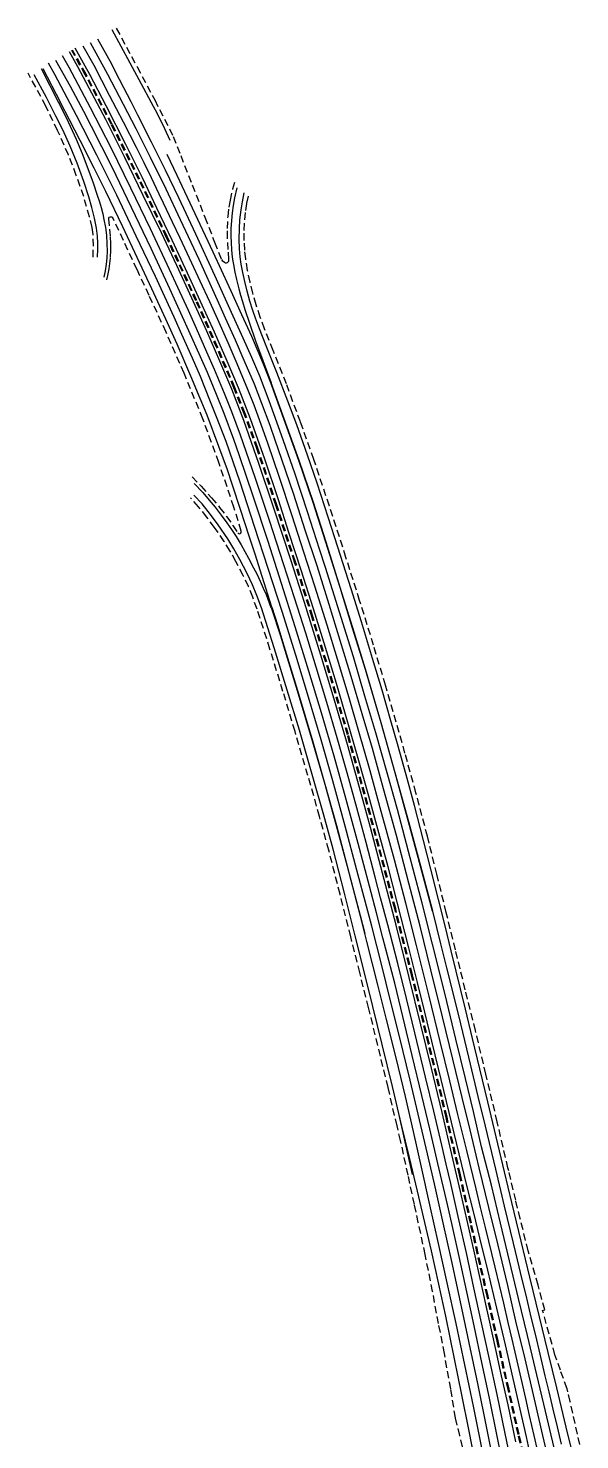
# Model space of a CAD drawing. Header units: millimetres. Extents: x 392558 to 392837, y 293893 to 295144.
# Drawn here: x 392558 to 392802, y 294519 to 295144 of the extents above; entities that cross this region are included whole.
import ezdxf

# ---------------------------------------------------------------- set-up
doc = ezdxf.new("R2010")
doc.units = ezdxf.units.MM
doc.linetypes.add('HIDDEN2', pattern=[4.7625, 3.175, -1.5875])
for name, color, linetype in [('도로경계', 6, 'HIDDEN2'), ('차선_겹선(3)', 1, 'Continuous'), ('차선_실선', 1, 'Continuous'), ('차선_점선', 3, 'Continuous')]:
    doc.layers.add(name, color=color, linetype=linetype)

msp = doc.modelspace()

# ---------------------------------------------------------------- linework, layer by layer
at = {"layer": '도로경계'}
for points in [[(392596.98, 295143.99, 54.64), (392606.2, 295126.88, 54.67), (392614.01, 295112.21, 54.67), (392622.26, 295096.01, 54.67), (392625.54, 295087.56, 54.79), (392630.62, 295074.59, 54.69), (392636.22, 295060.29, 54.41), (392640.54, 295049.27, 54.23), (392643.61, 295041.46, 54.06), (392643.97, 295041.14, 54.14), (392644.98, 295040.27, 54.13), (392645.43, 295040.05, 54.13), (392645.88, 295040, 54.13), (392646.2, 295040.16, 54.13), (392646.64, 295040.54, 54.13), (392646.8, 295040.82, 54.13), (392646.88, 295041.25, 54.13), (392646.88, 295041.62, 54.13), (392646.58, 295045.95, 54.26), (392646.25, 295051.03, 54.49), (392646.24, 295055.22, 54.66), (392646.53, 295060.64, 55.13), (392647.05, 295064.78, 55.35), (392647.55, 295067.88, 55.61), (392648.64, 295072.78, 55.95), (392649.88, 295076.87, 56.23)], [(392586.67, 295042.62, 53.51), (392586.86, 295047.54, 53.53), (392586.67, 295052.58, 53.58), (392586.3, 295055.67, 53.59), (392585.14, 295060.39, 53.62), (392582.56, 295069.44, 53.74), (392579.27, 295078.81, 53.78), (392575.78, 295087.87, 53.81), (392570.99, 295098.69, 54.03), (392565.77, 295109.48, 54.17), (392557.95, 295124.01, 54.02)], [(392630.62, 294945.18, 51.5), (392634.55, 294941.13, 51.19), (392639.2, 294935.97, 50.86), (392642.8, 294931.63, 50.64), (392645.84, 294927.69, 50.42), (392648.69, 294923.68, 50.31), (392650.82, 294920.43, 50.23), (392651.13, 294920.11, 50.23), (392651.46, 294919.99, 50.23), (392651.87, 294920.07, 50.16), (392652.17, 294920.28, 50.19), (392652.34, 294920.67, 50.19), (392652.37, 294920.95, 50.2), (392652.37, 294921.15, 50.2), (392649.1, 294931.8, 50.83), (392642.45, 294951.55, 51.47), (392635.33, 294970.92, 52.11), (392627.05, 294991.14, 52.7), (392619.08, 295009.32, 53.28), (392611.55, 295025.63, 53.59), (392606.17, 295037.04, 53.63), (392595.48, 295059.92, 53.91), (392595.08, 295060.24, 53.91), (392594.74, 295060.34, 53.91), (392594.22, 295060.31, 53.91), (392593.7, 295060.12, 53.9), (392593.52, 295059.92, 53.93), (392593.47, 295059.61, 53.93), (392593.98, 295055, 53.89), (392594.32, 295051.58, 53.85), (392594.47, 295048.63, 53.82), (392594.44, 295045.64, 53.78), (392594.23, 295042.16, 53.87), (392594.03, 295039.77, 53.98), (392593.74, 295037.35, 53.97), (392593.14, 295034.46, 54.01), (392592.65, 295032.53, 54.09)]]:
    msp.add_polyline3d(points, dxfattribs=at)
at = {"layer": '도로경계', "linetype": 'HIDDEN2'}
for points in [[(392779.23, 294503.13, 30.95), (392775.13, 294520.94, 31.74), (392770.6, 294540.87, 32.66), (392765.8, 294562.26, 33.66), (392761.29, 294582.14, 34.64), (392756.99, 294601.07, 35.56), (392753.93, 294614.54, 36.15), (392749.12, 294635.88, 37.39), (392743.15, 294661.36, 38.36), (392735.23, 294694.23, 39.92), (392727.85, 294724.42, 41.47), (392720.38, 294753.79, 42.69), (392713.04, 294781.63, 43.98), (392706.85, 294804.49, 45.18), (392699.44, 294830.9, 46.29), (392691.19, 294858.52, 47.6), (392683.7, 294883.16, 48.67), (392676, 294907.42, 49.75), (392667.74, 294932.61, 50.86), (392659.32, 294957.73, 51.99), (392653.65, 294973.18, 52.46), (392649.11, 294984.67, 52.79), (392641.56, 295002.34, 53.24), (392632.28, 295023.18, 53.81), (392619.16, 295051.46, 54.21), (392606.99, 295076.92, 54.54), (392594.82, 295101.28, 54.69), (392583.19, 295123.39, 54.59), (392577.23, 295134.08, 54.47)], [(392779.67, 294503.23, 30.95), (392775.57, 294521.04, 31.74), (392771.04, 294540.97, 32.66), (392766.24, 294562.36, 33.66), (392761.73, 294582.24, 34.64), (392757.43, 294601.16, 35.56), (392754.37, 294614.64, 36.15), (392749.55, 294635.98, 37.39), (392743.59, 294661.47, 38.36), (392735.67, 294694.34, 39.92), (392728.29, 294724.52, 41.47), (392720.81, 294753.9, 42.69), (392713.47, 294781.74, 43.98), (392707.28, 294804.61, 45.18), (392699.88, 294831.03, 46.29), (392691.62, 294858.65, 47.6), (392684.13, 294883.29, 48.67), (392676.43, 294907.56, 49.75), (392668.17, 294932.75, 50.86), (392659.75, 294957.88, 51.99), (392654.07, 294973.34, 52.46), (392649.52, 294984.84, 52.79), (392641.97, 295002.52, 53.24), (392632.69, 295023.36, 53.81), (392619.57, 295051.65, 54.21), (392607.39, 295077.12, 54.54), (392595.22, 295101.48, 54.69), (392583.59, 295123.61, 54.59), (392577.61, 295134.32, 54.47)], [(392802.4, 294516.47, 30.69), (392798.13, 294535.53, 31.57), (392797.16, 294539.84, 31.89), (392796.78, 294541.18, 31.91), (392793.8, 294549.37, 32.25), (392791.41, 294556.25, 32.7), (392785.9, 294575.91, 33.72), (392786.93, 294576.17, 33.74), (392783.89, 294587.04, 34.17), (392779.58, 294602.3, 34.84), (392775.98, 294616.56, 35.49), (392774.03, 294624.66, 35.93), (392770.91, 294637.67, 36.83), (392770.59, 294638.98, 36.9), (392765.79, 294659.49, 37.81), (392760.79, 294680.52, 38.84), (392756.18, 294699.92, 39.62), (392751.65, 294717.98, 40.54), (392747.3, 294735.7, 41.27), (392743.23, 294752.19, 42.09), (392739.08, 294769.11, 42.94), (392734.9, 294785.94, 43.7), (392729.81, 294805.22, 44.61), (392724.94, 294822.79, 45.34), (392721, 294836.52, 45.97), (392716.27, 294852.87, 46.68), (392711.01, 294870.61, 47.49), (392704.84, 294890.47, 48.41), (392698.79, 294909.54, 49.56), (392691.41, 294932.29, 50.59), (392684.57, 294952.94, 51.42), (392678.59, 294969.59, 52.08), (392672.4, 294986.37, 52.58), (392666.5, 295001.24, 53.13), (392662.69, 295010.81, 53.28), (392660.82, 295015.94, 53.31), (392659, 295021.47, 53.43), (392657.55, 295026.62, 53.5), (392656.27, 295031.5, 53.59), (392655.18, 295036.7, 53.59), (392654.34, 295041.79, 53.77), (392653.94, 295045.59, 54.05), (392653.68, 295049.95, 54.37), (392653.72, 295054.4, 54.69), (392653.9, 295059.13, 55.01), (392654.35, 295063.18, 55.26), (392654.88, 295066.51, 55.5), (392655.76, 295070.85, 55.77)], [(392752.51, 294506.22, 30.79), (392749.22, 294520.47, 31.43), (392747.28, 294528.25, 31.63), (392745.23, 294541.13, 32.47), (392742.4, 294556.74, 33.22), (392739.85, 294570.03, 33.81), (392737.17, 294584.26, 34.38), (392733.91, 294600.61, 35.18), (392730.85, 294614.76, 35.92), (392729.09, 294622.83, 36.44), (392726.31, 294635.86, 37.07), (392723.02, 294651.1, 37.89), (392721.44, 294657.62, 38.21), (392717.42, 294674.69, 38.87), (392712.89, 294693.29, 39.74), (392708.8, 294710.02, 40.48), (392704.89, 294725.53, 41.2), (392700.91, 294741.41, 42.01), (392696.15, 294760.28, 42.9), (392691.15, 294779.76, 43.75), (392687.09, 294794.72, 44.53), (392681.94, 294812.83, 45.41), (392676.21, 294832.39, 46.22), (392670.87, 294850.17, 46.93), (392665.1, 294868.88, 47.81), (392659.41, 294886.58, 48.52), (392657.44, 294891.9, 48.8), (392655.57, 294896.63, 48.97), (392653.25, 294901.56, 49.19), (392650.04, 294907.69, 49.53), (392647.42, 294912.35, 49.75), (392644.78, 294916.59, 50.05), (392640.53, 294922.82, 50.39), (392637.12, 294927.35, 50.67), (392633.49, 294931.9, 50.9), (392629.93, 294935.78, 51.06)]]:
    msp.add_polyline3d(points, dxfattribs=at)
at = {"layer": '차선_겹선(3)'}
for points in [[(392571.65, 295110.71, 54.3), (392563.81, 295125.99, 54.13)], [(392564.38, 295126.12, 54.13), (392572.28, 295111.04, 54.3)], [(392737.11, 294752.76, 42.55), (392731.87, 294772.7, 43.43), (392726.52, 294792.33, 44.27), (392720.51, 294814.1, 45.39), (392714.32, 294836.23, 46.35), (392707.4, 294859.9, 47.4), (392701.71, 294878.23, 48.18), (392696.16, 294896.21, 49.02), (392689.92, 294916.31, 50.05), (392684.25, 294933.81, 50.85), (392677.87, 294952.45, 51.64), (392671.28, 294970.85, 52.34), (392665.49, 294986.87, 52.89)], [(392737.21, 294752.79, 42.55), (392731.96, 294772.72, 43.43), (392726.62, 294792.36, 44.27), (392720.61, 294814.12, 45.39), (392714.42, 294836.26, 46.35), (392707.5, 294859.93, 47.4), (392701.81, 294878.26, 48.18), (392696.25, 294896.24, 49.02), (392690.02, 294916.34, 50.05), (392684.35, 294933.84, 50.85), (392677.97, 294952.48, 51.64), (392671.37, 294970.88, 52.34), (392665.58, 294986.91, 52.89)], [(392665.56, 294887.33, 48.71), (392669.9, 294874.3, 48.13), (392671.14, 294870.37, 47.97), (392677.2, 294850.55, 47.03), (392683.95, 294827.74, 46.03), (392689.38, 294809.09, 45.22), (392694.49, 294790.7, 44.39), (392699.26, 294772.72, 43.44), (392702.53, 294760.34, 42.93), (392705, 294750.77, 42.37), (392707.02, 294742.88, 42.01)], [(392665.95, 294887.46, 48.71), (392668.47, 294879.62, 48.46), (392671.24, 294870.4, 47.97), (392677.29, 294850.58, 47.03), (392684.04, 294827.77, 46.03), (392689.48, 294809.12, 45.22), (392694.58, 294790.73, 44.39), (392699.36, 294772.75, 43.44), (392702.63, 294760.36, 42.93), (392705.1, 294750.8, 42.37), (392707.11, 294742.9, 42.01)]]:
    msp.add_polyline3d(points, dxfattribs=at)
at = {"layer": '차선_실선'}
for points in [[(392620.8, 295094.3, 54.77), (392618.48, 295099.46, 54.75), (392615.41, 295105.72, 54.81), (392612.47, 295111.18, 55.05), (392608.16, 295119.19, 54.95), (392603.12, 295128.46, 54.79), (392595.16, 295143.23, 54.72)], [(392588.63, 295042.48, 53.73), (392588.85, 295046.12, 53.69), (392588.82, 295048.73, 53.62), (392588.65, 295051.91, 53.7), (392588.19, 295055.46, 53.74), (392587.33, 295059.81, 53.82), (392586.21, 295064.53, 53.91), (392584.81, 295069.29, 53.93), (392582.62, 295076.02, 54.02), (392579.58, 295084.27, 54.09), (392576.54, 295091.75, 54.07), (392573.3, 295098.94, 54.1), (392570.25, 295105.1, 54.26), (392566.04, 295113.26, 54.22), (392560.55, 295123.31, 54.22)], [(392631.49, 294942.24, 51.42), (392635.35, 294938.21, 51.06), (392638.22, 294934.89, 50.91), (392640.76, 294931.79, 50.78), (392643.53, 294928.3, 50.64), (392646.02, 294924.88, 50.52), (392648.05, 294921.88, 50.31), (392650.05, 294918.83, 50.13), (392652.28, 294915.02, 49.95), (392655.6, 294909.13, 49.64), (392657.84, 294904.92, 49.4), (392659.26, 294902.2, 49.27), (392660.78, 294899.06, 49.2), (392662.15, 294895.91, 49), (392663.37, 294893.08, 48.96), (392665.47, 294887.3, 48.75), (392665.98, 294887.46, 48.75), (392661.62, 294901.08, 49.28), (392658.48, 294910.95, 49.87), (392655.88, 294918.96, 50.2), (392652.14, 294930.33, 50.83), (392648.36, 294941.93, 51.19), (392646.21, 294948.33, 51.46), (392642.38, 294958.59, 51.72), (392637.19, 294972.5, 52.3), (392634.17, 294979.92, 52.48), (392630.01, 294989.87, 52.84), (392623.93, 295004.04, 53.2), (392618.93, 295015.15, 53.5), (392612.73, 295028.59, 53.71), (392606.29, 295042.4, 53.81), (392599.91, 295055.93, 54.02), (392592.35, 295071.67, 54.22), (392587.2, 295081.93, 54.27), (392580.97, 295094.23, 54.27), (392576.21, 295103.47, 54.22), (392572.28, 295111.04, 54.3), (392571.65, 295110.71, 54.3), (392575.63, 295102.52, 54.22), (392579.21, 295094.88, 54.25), (392581.93, 295088.48, 54.22), (392583.95, 295083.09, 54.17), (392586.73, 295075.43, 54.13), (392588.52, 295070.02, 54.09), (392589.5, 295067.08, 54.05), (392590.22, 295064.55, 54.07), (392590.98, 295061.69, 54.07), (392591.52, 295059.28, 54.09), (392592.15, 295055.76, 53.97), (392592.6, 295052.36, 53.98), (392592.86, 295048.47, 54.01), (392592.94, 295045.14, 53.98), (392592.85, 295042.33, 53.89), (392592.57, 295039.5, 53.98), (392592.12, 295036.5, 54.15), (392591.46, 295033.71, 54.22)], [(392650.42, 295073.22, 56.11), (392649.36, 295068.86, 55.74), (392648.79, 295065.51, 55.55), (392648.36, 295062.25, 55.43), (392648.02, 295058.75, 55.13), (392647.82, 295055.16, 54.82), (392647.78, 295051.98, 54.61), (392647.89, 295048.89, 54.49), (392648.05, 295045.97, 54.43), (392648.22, 295043.97, 54.25), (392648.49, 295041.57, 54.05), (392648.88, 295039.23, 54.02), (392649.47, 295035.96, 53.95), (392650.31, 295032.61, 53.83), (392651.33, 295028.5, 53.81), (392652.08, 295025.75, 53.78), (392652.9, 295022.94, 53.74), (392653.95, 295019.35, 53.66), (392655.96, 295013.27, 53.54), (392658.7, 295005.45, 53.41), (392665.59, 294986.91, 52.88), (392665.45, 294986.86, 52.88), (392662.17, 294995.17, 53.11), (392657.02, 295007.37, 53.5), (392652.64, 295017.05, 53.71), (392647.9, 295027.45, 53.98), (392642.68, 295038.74, 54.06), (392639.87, 295044.79, 54.19), (392623.95, 295078.77, 54.81), (392619.6, 295088.02, 54.9)], [(392728.26, 294636.06, 37.09), (392722.18, 294663.19, 38.37)]]:
    msp.add_polyline3d(points, dxfattribs=at)
at = {"layer": '차선_실선', "linetype": 'Continuous'}
for points in [[(392774.12, 294517.63, 31.47), (392770.65, 294534.05, 32.13), (392767.78, 294546.94, 32.86), (392765.23, 294558.53, 33.41), (392761.94, 294573.4, 34.02), (392758.55, 294588.62, 34.73), (392755.71, 294601.39, 35.37), (392752.79, 294614.46, 36.03), (392749.56, 294628.6, 36.93), (392745.75, 294644.97, 37.69), (392741.41, 294663.58, 38.44), (392736.72, 294683.2, 39.31), (392732.01, 294702.47, 40.2), (392726.83, 294723.42, 41.3), (392721.01, 294746.58, 42.27), (392715.75, 294766.86, 43.26), (392709.59, 294789.82, 44.39), (392704.75, 294807.55, 45.24), (392699.41, 294826.59, 46.08), (392693.54, 294846.71, 46.92), (392687.7, 294866.16, 47.77), (392680.41, 294889.47, 48.84), (392674.52, 294907.93, 49.85), (392666.87, 294931.28, 50.83), (392660.23, 294951.09, 51.56), (392653.49, 294970.22, 52.27), (392648.12, 294984.11, 52.7), (392642.92, 294996.45, 53.04), (392637.07, 295009.71, 53.45), (392630.48, 295024.32, 53.79), (392623.78, 295038.84, 53.98), (392616.95, 295053.36, 54.21), (392608.96, 295069.87, 54.54), (392600.78, 295086.76, 54.54), (392592.29, 295103.55, 54.57), (392582.43, 295122.23, 54.65), (392580.01, 295126.93, 54.54), (392576.31, 295133.55, 54.46)], [(392781.89, 294505.44, 31.02), (392778.73, 294519.83, 31.62), (392775.94, 294532.07, 32.34), (392772.86, 294545.72, 32.73), (392769.46, 294560.57, 33.44), (392765.64, 294576.81, 34.24), (392761.59, 294593.65, 35.05), (392758.08, 294608, 35.69), (392755.43, 294619.06, 36.32), (392752.38, 294631.22, 37.13), (392747.79, 294650.1, 37.8), (392744.51, 294663.62, 38.47), (392739.82, 294683.07, 39.44), (392736.88, 294695.24, 40.02), (392733.73, 294707.96, 40.64), (392730.5, 294721.16, 41.16), (392726.63, 294736.55, 41.87), (392721.48, 294756.72, 42.83), (392717.42, 294772.4, 43.55), (392713.34, 294787.49, 44.22), (392708.94, 294803.72, 44.96), (392704.52, 294819.45, 45.68), (392699.94, 294835.39, 46.49), (392694.62, 294853.61, 47.28), (392689.78, 294869.66, 47.84), (392684.42, 294886.79, 48.77), (392678.97, 294903.87, 49.57), (392673.52, 294920.63, 50.31), (392668.83, 294935.04, 50.96), (392662.81, 294953.1, 51.8), (392656.49, 294970.93, 52.27), (392651.14, 294984.71, 52.72), (392646.09, 294996.53, 53.24), (392640.5, 295009.27, 53.38), (392634.32, 295022.97, 53.71), (392627.69, 295037.34, 53.99), (392621.78, 295050.04, 54.23), (392615.02, 295064.33, 54.35), (392608.59, 295077.67, 54.5), (392601.26, 295092.5, 54.66), (392592.56, 295109.59, 54.67), (392585.22, 295123.46, 54.67), (392583.22, 295127.17, 54.62), (392578.82, 295135.15, 54.52)], [(392800, 294509.25, 30.71), (392796.41, 294524.15, 31.35), (392792.19, 294541.57, 32.37), (392788.37, 294557.19, 33.01), (392784.55, 294573.08, 33.72), (392780.3, 294590.64, 34.56), (392776.47, 294606.51, 35.18), (392772.34, 294623.69, 35.96), (392769.08, 294637.23, 36.83), (392766.05, 294649.71, 37.51), (392761.58, 294668.31, 38.39), (392758.1, 294682.98, 39.06), (392754.89, 294696.4, 39.47), (392751.69, 294709.32, 40.24), (392747.59, 294726.16, 40.99), (392745.37, 294735.22, 41.43), (392742.67, 294746.3, 41.97), (392739.72, 294757.95, 42.53), (392736.33, 294771.46, 43.25), (392733.16, 294784.09, 43.7), (392729.15, 294799.62, 44.52), (392725.51, 294813.14, 45.16), (392721.66, 294826.87, 45.76), (392718.67, 294837.18, 46.1), (392714.76, 294850.72, 46.77), (392710.57, 294864.74, 47.45), (392705.65, 294880.98, 48.2), (392701.02, 294895.55, 48.91), (392695.11, 294914.1, 49.85), (392690.88, 294927.39, 50.48), (392685.99, 294942.38, 51.14), (392681.77, 294954.75, 51.6), (392676.93, 294968.26, 52.11), (392673.02, 294978.79, 52.44), (392668.13, 294991.4, 52.92), (392663.41, 295003.33, 53.3), (392660.42, 295010.81, 53.53), (392658.68, 295015.5, 53.53), (392657.47, 295018.96, 53.5), (392656.23, 295023.02, 53.61), (392655.01, 295027.45, 53.58), (392653.99, 295031.7, 53.65), (392653.09, 295035.75, 53.71), (392652.4, 295039.44, 53.89), (392651.89, 295042.76, 53.95), (392651.58, 295046.21, 54.17), (392651.41, 295050.6, 54.47), (392651.53, 295055.04, 54.74), (392651.8, 295059.11, 54.89), (392652.29, 295063.48, 55.34), (392652.92, 295067.08, 55.49), (392653.68, 295070.99, 55.78)], [(392756.36, 294507.35, 30.94), (392753.17, 294523.1, 31.51), (392750.1, 294538.4, 32.46), (392746.86, 294554.36, 33.08), (392742.98, 294573.31, 34.01), (392739.95, 294587.56, 34.54), (392736.63, 294602.28, 35.34), (392733.72, 294614.86, 35.93), (392730.42, 294628.78, 36.84), (392726.87, 294643.7, 37.51), (392723.38, 294658.09, 38.21), (392719.36, 294675.16, 38.87), (392714.83, 294693.77, 39.74), (392710.74, 294710.5, 40.48), (392706.83, 294726.01, 41.2), (392702.85, 294741.89, 42.01), (392698.09, 294760.78, 42.9), (392693.08, 294780.27, 43.75), (392689.01, 294795.25, 44.53), (392683.86, 294813.39, 45.41), (392678.12, 294832.96, 46.22), (392672.78, 294850.75, 46.93), (392667, 294869.48, 47.81), (392661.3, 294887.23, 48.52), (392659.31, 294892.61, 48.8), (392657.41, 294897.42, 48.97), (392655.04, 294902.45, 49.19), (392651.8, 294908.64, 49.53), (392649.14, 294913.37, 49.75), (392646.46, 294917.68, 50.05), (392642.16, 294923.99, 50.39), (392638.7, 294928.57, 50.67), (392635.01, 294933.2, 50.9), (392631.4, 294937.13, 51.06)]]:
    msp.add_polyline3d(points, dxfattribs=at)
at = {"layer": '차선_점선', "linetype": 'Continuous'}
for points in [[(392790.99, 294515.04, 31.33), (392787.18, 294531.28, 31.87), (392783.39, 294547.33, 32.73), (392779.28, 294564.69, 33.53), (392775.27, 294581.2, 34.37), (392771.28, 294597.86, 34.86), (392767.2, 294614.48, 35.96), (392763.21, 294631.31, 36.82), (392758.9, 294648.38, 37.79), (392755.29, 294663.97, 38.39), (392751.78, 294678.62, 39.1), (392747.53, 294696.12, 39.93), (392742.72, 294715.8, 40.74), (392737.14, 294738.12, 41.79), (392732.55, 294756.39, 42.68), (392727.27, 294776.39, 43.72), (392721.55, 294797.75, 44.6), (392717.01, 294814.05, 45.47), (392711.95, 294831.79, 46.24), (392707.16, 294848.02, 46.87), (392702.08, 294865.53, 47.65), (392689.7, 294905.07, 49.62), (392687.1, 294913.2, 49.97), (392681.77, 294929.75, 50.8), (392676.21, 294946.4, 51.5), (392670.99, 294961.56, 52.04), (392664.7, 294978.9, 52.62), (392660.55, 294989.76, 52.97), (392657.08, 294998.07, 53.25), (392653.28, 295006.66, 53.57), (392648.85, 295016.45, 53.72), (392640.63, 295034.45, 54.11), (392632.24, 295052.77, 54.48), (392624.71, 295068.89, 54.61), (392618.86, 295081.03, 54.79), (392612.61, 295093.5, 54.87), (392606.48, 295105.54, 54.92), (392603.56, 295111.34, 54.91), (392600.37, 295117.52, 54.88), (392596.5, 295124.9, 54.85), (392594.95, 295128.05, 54.85), (392588.78, 295139.21, 54.73)], [(392783.81, 294513.33, 31.31), (392782.21, 294520.43, 31.76), (392780.15, 294529.39, 32.09), (392778.45, 294536.89, 32.44), (392776.36, 294545.88, 32.85), (392774.64, 294553.52, 33.14), (392772.43, 294563.12, 33.64), (392770.68, 294570.49, 33.98), (392768.69, 294579.12, 34.36), (392764.83, 294595.02, 35.16), (392760.64, 294612.56, 36.1), (392758.43, 294621.45, 36.5), (392756.48, 294629.75, 36.98), (392752.32, 294646.75, 37.74), (392748.43, 294662.69, 38.39), (392744.83, 294677.53, 39.12), (392740.58, 294694.97, 39.88), (392735.65, 294715.17, 40.9), (392730.04, 294737.52, 41.97), (392725.24, 294756.32, 42.72), (392720.24, 294775.51, 43.75), (392716.63, 294789.01, 44.33), (392714.42, 294796.93, 44.68), (392709.5, 294814.97, 45.56), (392704.55, 294832.37, 46.15), (392700.21, 294847.34, 46.95), (392695.04, 294864.48, 47.69), (392690.42, 294879.44, 48.46), (392685.04, 294896.77, 49.31), (392680.14, 294911.81, 49.99), (392674.96, 294927.87, 50.74), (392669.22, 294945.34, 51.46), (392664.32, 294959.72, 52.1), (392661.98, 294966.32, 52.41), (392659.92, 294972.11, 52.45), (392658.07, 294976.98, 52.69), (392654.94, 294984.73, 52.97), (392650.15, 294996.28, 53.21), (392646.55, 295004.59, 53.47), (392641.94, 295014.94, 53.68), (392638.37, 295022.74, 53.79), (392634.14, 295031.95, 54.01), (392630.49, 295039.95, 54.09), (392625.3, 295050.95, 54.37), (392621.97, 295058.04, 54.49), (392617.9, 295066.52, 54.61), (392616.05, 295070.42, 54.57), (392612.59, 295077.7, 54.69), (392609.32, 295084.35, 54.73), (392605.89, 295091.21, 54.8), (392600.16, 295102.42, 54.77), (392594.04, 295114.23, 54.72), (392587.12, 295127.45, 54.59), (392582.34, 295136.11, 54.52)], [(392787.77, 294512.97, 31.43), (392786.04, 294520.47, 31.71), (392782.28, 294536.58, 32.42), (392778.14, 294554.38, 33.22), (392774.11, 294571.05, 34.05), (392770.48, 294586.99, 34.77), (392766.19, 294604.77, 35.5), (392762.12, 294621.47, 36.45), (392757.87, 294639.06, 37.45), (392753.84, 294655.82, 38.05), (392750.23, 294670.28, 38.74), (392746.12, 294687.24, 39.52), (392741.59, 294705.92, 40.4), (392736.38, 294726.74, 41.45), (392731.6, 294746.06, 42.31), (392726.7, 294765.16, 43.12), (392721.15, 294786.34, 44.24), (392715.47, 294806.94, 45.08), (392710.47, 294824.89, 45.95), (392706.02, 294840.14, 46.86), (392701.12, 294856.76, 47.38), (392696.28, 294872.73, 48.09), (392691.28, 294888.72, 48.93), (392685.96, 294905.73, 49.63), (392680.71, 294921.52, 50.4), (392675.61, 294937.33, 51.04), (392670.34, 294952.87, 51.82), (392667.44, 294961.51, 52.16), (392665.12, 294967.95, 52.3), (392661.46, 294977.7, 52.64), (392658.18, 294986.21, 52.86), (392653.72, 294996.82, 53.36), (392649.77, 295005.77, 53.47), (392645.41, 295015.59, 53.71), (392641.89, 295023.46, 53.81), (392633.65, 295041.57, 54.24), (392625.43, 295059.11, 54.59), (392619.02, 295072.62, 54.63), (392612.13, 295086.7, 54.71), (392605.78, 295099.35, 54.8), (392600.17, 295110.25, 54.83), (392593.2, 295123.45, 54.81), (392585.52, 295137.46, 54.66)], [(392764.61, 294506.74, 31.01), (392761.32, 294522.97, 31.78), (392757.15, 294543.46, 32.72), (392753.39, 294561.45, 33.48), (392749.53, 294579.7, 34.3), (392745.69, 294597.5, 35.13), (392741.93, 294614.71, 36.07), (392738.04, 294631.93, 36.98), (392734.33, 294647.82, 37.66), (392730.75, 294662.87, 38.38), (392727.16, 294677.94, 39.05), (392722.51, 294697.27, 39.88), (392718.55, 294713.08, 40.62), (392714.68, 294728.76, 41.41), (392710.2, 294746.16, 42.2), (392707.85, 294755.06, 42.71), (392703.63, 294770.92, 43.37), (392698.48, 294790.45, 44.25), (392692.97, 294810.5, 45.2), (392687.75, 294828.7, 46.03), (392682.14, 294847.65, 46.92), (392676.5, 294866.17, 47.7), (392670.44, 294885.56, 48.59), (392664.35, 294904.6, 49.62), (392658.31, 294923.28, 50.4), (392651.85, 294942.8, 51.24), (392645.63, 294960.88, 51.82), (392641.45, 294971.81, 52.33), (392638.49, 294979.2, 52.48), (392634.25, 294989.7, 52.88), (392630.77, 294997.77, 52.94), (392626.09, 295008.24, 53.4), (392622.6, 295015.94, 53.59), (392614.33, 295033.92, 53.83), (392605.83, 295051.93, 54.09), (392597.26, 295070.01, 54.27), (392588.42, 295087.82, 54.4), (392579.4, 295105.3, 54.41), (392569.78, 295123.5, 54.28), (392566.95, 295128.44, 54.22)], [(392769.19, 294503.47, 30.77), (392765.84, 294520.17, 31.62), (392762.41, 294536.93, 32.39), (392759.04, 294552.8, 33.14), (392755.53, 294569.01, 33.93), (392752.28, 294584.1, 34.66), (392748.89, 294599.74, 35.42), (392745.65, 294614.45, 36.13), (392743.72, 294622.83, 36.65), (392739.54, 294641, 37.51), (392735.89, 294656.36, 38.13), (392732.42, 294671.11, 38.76), (392728.19, 294688.85, 39.53), (392723.97, 294706.06, 40.34), (392720.4, 294720.83, 41.08), (392715.17, 294741.03, 42.04), (392712.27, 294752.07, 42.56), (392709.23, 294763.81, 43.19), (392704.15, 294782.77, 44.09), (392698.9, 294802.29, 44.91), (392693.58, 294821.45, 45.75), (392687.87, 294840.72, 46.72), (392682.36, 294859.18, 47.49), (392676.31, 294878.8, 48.39), (392670.21, 294897.91, 49.34), (392664.24, 294916.63, 50.11), (392657.73, 294936.22, 51.05), (392651.47, 294954.93, 51.69), (392649.05, 294961.81, 52.06), (392644.76, 294973.32, 52.22), (392641.72, 294981, 52.69), (392637.36, 294991.42, 52.9), (392634.3, 294998.43, 53.13), (392629.2, 295009.87, 53.57), (392620.75, 295028.49, 53.83), (392612.39, 295046.4, 54.08), (392603.78, 295064.5, 54.39), (392595.11, 295082.37, 54.48), (392586.03, 295100.38, 54.44), (392582.64, 295107.04, 54.45), (392576.62, 295118.11, 54.57), (392572.18, 295126.33, 54.53), (392570.24, 295129.75, 54.48)], [(392772.92, 294504.32, 30.93), (392769.38, 294521.32, 31.77), (392765.72, 294538.58, 32.5), (392762.36, 294554.26, 33.2), (392758.84, 294570.36, 33.98), (392755.5, 294585.81, 34.76), (392752.16, 294601.33, 35.48), (392748.8, 294616.19, 36.27), (392745.19, 294632.12, 37.13), (392743.24, 294640.66, 37.57), (392741.28, 294649.05, 37.79), (392737.7, 294664.13, 38.46), (392734.08, 294679.28, 39.16), (392729.35, 294698.8, 40.06), (392725.63, 294714.12, 40.78), (392721.81, 294729.59, 41.63), (392717.28, 294746.74, 42.31), (392714.1, 294758.74, 42.92), (392711.71, 294767.88, 43.33), (392707.73, 294783.24, 44.07), (392703.57, 294798.53, 44.84), (392699.28, 294814.12, 45.46), (392694.86, 294829.53, 46.15), (392690.3, 294845.25, 46.92), (392685.55, 294860.95, 47.59), (392681.02, 294876, 48.31), (392676, 294891.64, 48.91), (392671.11, 294906.65, 49.78), (392664.99, 294925.47, 50.57), (392658.51, 294944.97, 51.37), (392652.07, 294963.67, 52.05), (392648.17, 294974.05, 52.46), (392644.95, 294982.09, 52.69), (392640.53, 294992.77, 52.97), (392637.14, 295000.5, 53.14), (392632.51, 295010.98, 53.53), (392628.98, 295018.86, 53.64), (392624.26, 295029.17, 53.87), (392620.55, 295037.07, 53.89), (392612.08, 295055.13, 54.08), (392603.5, 295073.14, 54.39), (392594.77, 295091.03, 54.49), (392585.55, 295108.76, 54.48), (392576.09, 295126.54, 54.35), (392573.13, 295131.82, 54.3)], [(392794.29, 294516.6, 31.26), (392792.46, 294524.36, 31.59), (392790.64, 294532.15, 31.82), (392788.82, 294539.8, 32.17), (392787.1, 294546.89, 32.61), (392784.83, 294556.44, 32.98), (392782.86, 294564.81, 33.28), (392780.92, 294572.93, 33.66), (392778.57, 294582.59, 34.22), (392776.86, 294589.63, 34.56), (392774.79, 294598.31, 34.97), (392773.03, 294605.66, 35.26), (392769.03, 294622.11, 36.04), (392765.14, 294638.51, 37.09), (392760.57, 294657.47, 37.85), (392757.41, 294670.63, 38.69), (392753.25, 294688.1, 39.36), (392748.78, 294706.5, 40.14), (392743.46, 294727.71, 41.25), (392740.84, 294738.28, 41.8), (392737.21, 294752.79, 42.55)], [(392759.38, 294512.81, 31.15), (392755.27, 294533.47, 32.19), (392751.49, 294551.82, 32.98), (392747.57, 294570.01, 33.73), (392743.58, 294588.15, 34.65), (392739.73, 294605.59, 35.42), (392735.97, 294622.64, 36.39), (392732.31, 294639.35, 37.23), (392728.78, 294655.1, 37.97), (392725.1, 294670.67, 38.73), (392720.99, 294687.73, 39.37), (392716.81, 294704.84, 40.13), (392713.12, 294719.58, 40.85), (392708.07, 294739.35, 41.8), (392707.11, 294742.9, 42.01)]]:
    msp.add_polyline3d(points, dxfattribs=at)

doc.saveas('drawing.dxf')
